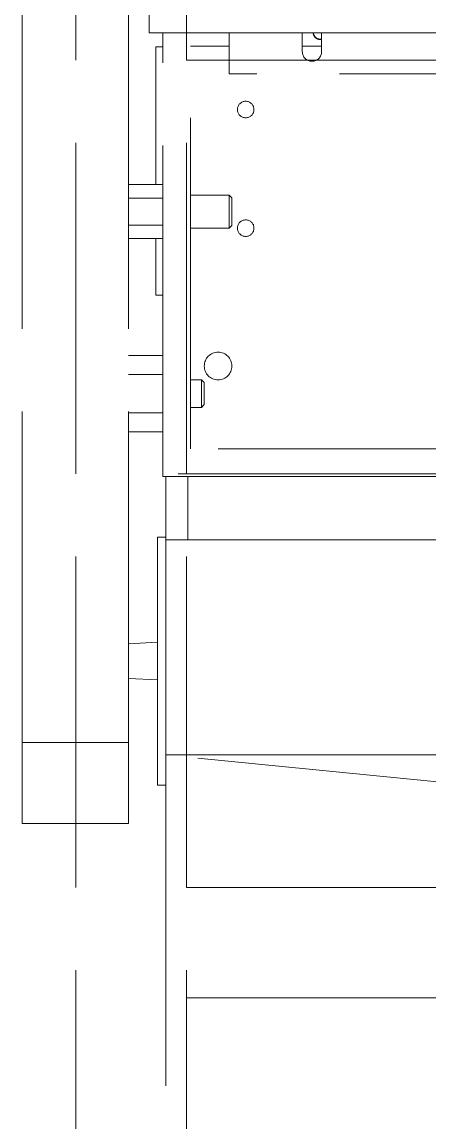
# Model space of a CAD drawing. Header units: millimetres. Extents: x 163705 to 1616509, y 81827 to 302547.
# Drawn here: x 595724.8 to 595872.5, y 146371.2 to 146770 of the extents above; entities that cross this region are included whole.
import ezdxf

# ---------------------------------------------------------------- set-up
doc = ezdxf.new("R2010")
doc.units = ezdxf.units.MM
doc.header["$LTSCALE"] = 10
doc.linetypes.add('ACAD_ISO02W100', pattern=[15, 12, -3])
doc.layers.add('1-虚线', color=8, linetype='ACAD_ISO02W100', lineweight=0)
doc.layers.add('1-设备轮廓', color=2, linetype='Continuous', lineweight=18)

# ---------------------------------------------------------------- blocks, each defined once
blk = doc.blocks.new('A$C3984b98f')
for p, q in [((-283.86, 442.81), (-283.86, -157.19)), ((-283.86, 442.81), (-283.86, -157.19)), ((-243.86, 442.81), (-243.86, -157.19)), ((-243.86, 442.81), (-243.86, -157.19)), ((-251.35, 244.7), (-251.35, 404.7)), ((-243.86, 332.81), (256.14, 332.81)), ((-243.86, 292.81), (256.14, 292.81)), ((-303.4, 240.21), (-303.4, 269.57)), ((-303.4, 269.57), (-264.9, 269.57)), ((-264.9, 240.21), (-264.9, 269.57)), ((-254.35, 255.7), (-254.35, 165.7)), ((-254.35, 255.7), (-251.35, 255.7)), ((-120.35, 257.7), (-251.35, 244.7)), ((-251.35, 244.7), (-120.35, 244.7)), ((-251.35, 244.7), (-251.35, 166.7)), ((-303.4, 240.21), (-303.4, -52.43)), ((-303.4, 240.21), (-264.9, 240.21)), ((-264.9, 240.21), (-264.9, -52.43)), ((-264.9, 217.02), (-254.35, 217.54)), ((-264.9, 204.38), (-254.35, 203.85)), ((-254.35, 165.7), (-251.35, 165.7)), ((-251.35, 143.7), (-251.35, 166.7)), ((-243.35, 166.7), (-251.35, 166.7)), ((-243.35, 166.7), (-243.35, 143.7)), ((-243.35, 166.7), (-115.38, 166.7)), ((-252.4, 143.7), (87.6, 143.7)), ((-252.4, 143.7), (-252.4, -17.16)), ((-246.86, 142.81), (269.14, 142.81)), ((-242.4, 133.7), (-242.4, -12.3)), ((37.6, 133.7), (-242.4, 133.7)), ((-264.9, 127.55), (-252.4, 127.55)), ((-264.9, 120.62), (-252.4, 120.62)), ((-242.4, 118.7), (-238.4, 118.7)), ((-238.4, 108.7), (-238.4, 118.7)), ((-238.4, 118.7), (-237.4, 117.7)), ((-237.4, 109.7), (-237.4, 117.7)), ((-242.4, 108.7), (-238.4, 108.7)), ((-238.4, 108.7), (-237.4, 109.7)), ((-264.9, 106.77), (-252.4, 106.77)), ((-264.9, 99.84), (-252.4, 99.84)), ((-254.9, 77.95), (-254.9, 57.51)), ((-254.9, 77.95), (-252.4, 77.95)), ((-252.4, 57.51), (-264.9, 57.51)), ((-252.4, 52.6), (-264.9, 52.6)), ((-228.4, 53.7), (-242.4, 53.7)), ((-228.4, 53.7), (-228.4, 41.7)), ((-227.4, 52.7), (-228.4, 53.7)), ((-227.4, 52.7), (-227.4, 42.7)), ((-252.4, 42.79), (-264.9, 42.79)), ((-228.4, 41.7), (-242.4, 41.7)), ((-227.4, 42.7), (-228.4, 41.7)), ((-252.4, 37.88), (-264.9, 37.88)), ((-254.9, 37.88), (-254.9, -12.05)), ((-68.4, -2.3), (-228.4, -2.3)), ((-228.4, -17.16), (-228.4, -2.3)), ((-243.86, -7.19), (256.14, -7.19)), ((-201.9, -17.16), (-201.9, -10.3)), ((-194.9, -10.3), (-194.9, -17.16)), ((-254.9, -12.05), (-252.4, -12.05)), ((-228.4, -12.3), (-242.4, -12.3)), ((-194.9, -12.3), (-201.9, -12.3)), ((-257.4, -82.16), (-257.4, -17.16)), ((-257.4, -17.16), (-62.4, -17.16))]:
    blk.add_line(p, q)
for centre, radius in [((-232.4, 103.7), 5), ((-222.4, 53.7), 3), ((-222.4, 10.7), 3)]:
    blk.add_circle(centre, radius)
for centre, radius, start, end in [((-198.4, -10.3), 3.5, 360, 180), ((-195.4, -17.3), 2.6, 78.9131, 176.9342), ((-195.4, -17.3), 2.5, 78.4638, 176.8104)]:
    blk.add_arc(centre, radius, start, end)
blk = doc.blocks.new('G$C126DDED6')
at = {"layer": '1-虚线'}
blk.add_blockref('A$C3984b98f', (827.56, 2406.26), dxfattribs=at)

msp = doc.modelspace()

# ---------------------------------------------------------------- block references
at = {"layer": '1-设备轮廓', "xscale": -1, "rotation": 180}
msp.add_blockref('G$C126DDED6', (595200.592, 149155.24), dxfattribs=at)

doc.saveas('drawing.dxf')
